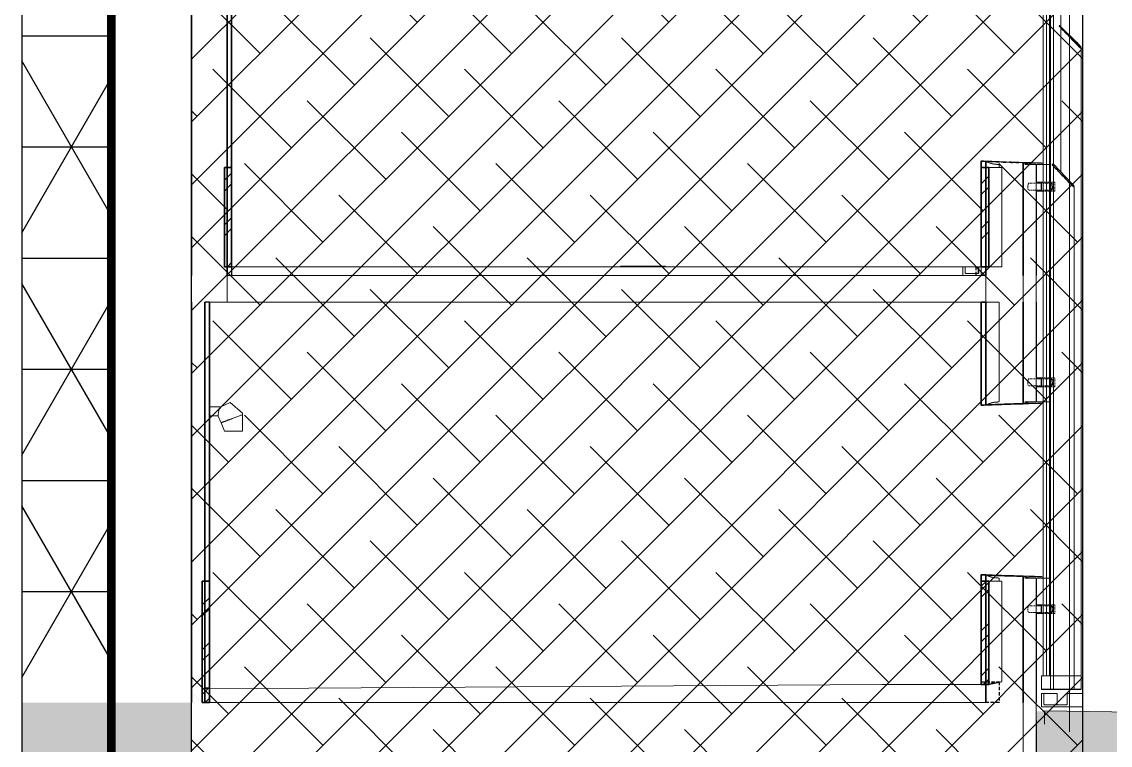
# Model space of a CAD drawing. Header units: millimetres. Extents: x 50357 to 985146, y 723188 to 1803594.
# Drawn here: x 856809 to 869049, y 768273 to 776407 of the extents above; entities that cross this region are included whole.
import ezdxf

# ---------------------------------------------------------------- set-up
doc = ezdxf.new("R2010")
doc.units = ezdxf.units.MM
doc.header["$LTSCALE"] = 3
doc.header["$MEASUREMENT"] = 0
for name, pattern in [('DASHED', [19.05, 12.7, -6.35]), ('HIDDEN', [0.375, 0.25, -0.125]), ('Member Hidden', [4.5, 2.5, -2])]:
    doc.linetypes.add(name, pattern=pattern)
doc.layers.get('Defpoints').update_dxf_attribs({"color": 32})
for name, color, linetype, lineweight, true_color in [('-Surrender line', 7, 'Continuous', 40, 0xff7575), ('A-FLOR-MCUT', 7, 'Continuous', 13, 0x6e6e6e), ('A-GENM', 7, 'Continuous', 13, 0x6e6e6e), ('ADS060', 7, 'Continuous', 35, 0x6e6e6e), ('ADS280__', 7, 'Continuous', 13, 0x6e6e6e), ('ADS280_B', 7, 'Member Hidden', 13, 0x6e6e6e), ('ADS280_BConcrete', 7, 'Continuous', 13, 0x6e6e6e), ('ADS280_BSteel', 7, 'Continuous', 13, 0x6e6e6e), ('ADS280_C', 7, 'Continuous', 25, 0x6e6e6e), ('ADS280_CU', 7, 'HIDDEN', 13, 0x6e6e6e), ('ADS280_H', 7, 'Member Hidden', 13, 0x6e6e6e), ('ADS280_S', 7, 'Continuous', 13, 0x6e6e6e), ('E-ELEC-EQPM', 7, 'Continuous', 13, 0x6e6e6e), ('I-WALL', 7, 'Continuous', 25, 0x6e6e6e), ('Q-SPCQ', 7, 'Continuous', 13, 0x6e6e6e)]:
    doc.layers.add(name, color=color, linetype=linetype, lineweight=lineweight, true_color=true_color)
doc.layers.add('00-TITLEBOX', color=7, linetype='Continuous')
doc.layers.add('Hatch (CARR)', color=8, linetype='Continuous', lineweight=35)
pattern_1 = [(45, (924304.5, 775973.77), (-251.4472, 251.4472), []), (45, (924304.5, 776354.77), (-251.4472, 251.4472), [])]
pattern_2 = [(45, (161847.46, 13871), (-251.4472, 251.4472), []), (45, (161847.46, 14252), (-251.4472, 251.4472), [])]

# ---------------------------------------------------------------- blocks, each defined once
blk = doc.blocks.new('Aluminum Louvers LS - Aluminum Louvers LS-3935871-SEC B')
at = {"layer": 'A-GENM'}
for p, q in [((105955, 12682), (106143, 12486)), ((106142, 12486), (105955, 12681)), ((105957, 12700), (106162, 12486)), ((106169, 12478), (106168, 12479)), ((106172, 12460), (106175, 12458)), ((106176, 12457), (106177, 12457)), ((106178, 12456), (106180, 12455)), ((106180, 12455), (106181, 12454)), ((106187, 6950), (106187, 12452)), ((106142, 6950), (105955, 6950)), ((106187, 6950), (106142, 6950))]:
    blk.add_line(p, q, dxfattribs=at)
at = {"layer": 'A-GENM', "flags": 128}
for points in [[(106187, 12452), (106186, 12451), (106182, 12452), (106178, 12454), (106172, 12459), (106165, 12464), (106158, 12471), (106150, 12478), (106142, 12486)], [(106162, 12486), (106169, 12478), (106176, 12471), (106181, 12464), (106184, 12459), (106187, 12454), (106187, 12452)], [(106157, 12473), (106157, 12472), (106157, 12472)], [(106163, 12467), (106164, 12466), (106164, 12466)], [(106167, 12463), (106170, 12461), (106171, 12460)], [(106176, 12470), (106173, 12472), (106173, 12472)], [(106181, 12462), (106178, 12466), (106177, 12467)], [(106184, 12455), (106184, 12457), (106182, 12461), (106181, 12462)], [(106183, 12454), (106183, 12454), (106184, 12455), (106184, 12455)]]:
    blk.add_lwpolyline(points, dxfattribs=at)
blk = doc.blocks.new('Aluminum Louvers LM - Aluminum Louvers LM-3939619-SEC B')
at = {"layer": 'A-GENM'}
for p, q in [((106035, 14241), (106223, 14045)), ((106222, 14045), (106035, 14240)), ((106241, 14045), (106200, 14087)), ((106201, 14086), (106211, 14077)), ((106211, 14077), (106242, 14045)), ((106267, 6950), (106267, 14011)), ((106222, 6950), (106187, 6950)), ((106267, 6950), (106222, 6950))]:
    blk.add_line(p, q, dxfattribs=at)
at = {"layer": 'A-GENM', "flags": 128}
for points in [[(106267, 14011), (106265, 14010), (106262, 14011), (106258, 14013), (106252, 14018), (106245, 14023), (106237, 14030), (106229, 14037), (106222, 14045)], [(106223, 14045), (106230, 14038), (106237, 14031), (106244, 14025), (106250, 14020), (106255, 14016), (106260, 14014), (106262, 14013), (106264, 14014), (106263, 14016), (106261, 14020), (106258, 14025), (106253, 14031), (106247, 14038), (106241, 14045)], [(106242, 14045), (106249, 14037), (106255, 14030), (106260, 14023), (106264, 14018), (106266, 14013), (106267, 14011)]]:
    blk.add_lwpolyline(points, dxfattribs=at)
blk = doc.blocks.new('Aluminum Louvers FL - Aluminum Louvers FL-3941679-SEC B')
at = {"layer": 'A-GENM'}
h = blk.add_hatch(dxfattribs=at)
h.set_pattern_fill('FP_3', color=256, style=0, pattern_type=2)
h.set_pattern_definition([(45, (161847.46, 13871), (-449.013, 449.013), []), (45, (162006.2, 13871), (0, 898.0256), []), (45, (161688.7, 13871), (0, 898.0256), [])])
h.paths.add_polyline_path([(105909, 6950), (105920, 6950), (105920, 26790), (105909, 26790), (105909, 7003)], flags=0)
for p, q in [((105877, 6950), (105877, 26790)), ((105909, 26790), (105909, 6950)), ((105920, 6950), (105920, 26790)), ((105909, 6950), (105920, 6950))]:
    blk.add_line(p, q, dxfattribs=at)
blk = doc.blocks.new('Aluminum Louvers FS - Aluminum Louvers FS-3956003-SEC B')
at = {"layer": 'A-GENM'}
for p, q in [((105837, 26790), (105837, 6950)), ((105874, 6950), (105874, 26790)), ((105875, 6950), (105875, 26790)), ((105955, 6950), (105955, 26790)), ((106035, 12618), (106035, 20942)), ((105955, 6950), (105920, 6950))]:
    blk.add_line(p, q, dxfattribs=at)
blk = doc.blocks.new('Drainge_1F - Drainge_1F-4121392-SEC B')
at = {"layer": 'A-GENM'}
for p, q in [((104960, 11550), (104933, 11550)), ((104933, 11550), (104933, 11450)), ((104960, 11485), (104960, 11550)), ((104960, 11550), (105107, 11550)), ((105107, 11550), (105107, 11485)), ((105142, 11550), (105116, 11550)), ((105116, 11550), (105116, 11485)), ((105142, 11450), (105142, 11550)), ((104933, 11450), (105142, 11450)), ((105106, 11475), (104970, 11475))]:
    blk.add_line(p, q, dxfattribs=at)
at = {"layer": 'A-GENM', "flags": 128}
for points in [[(104970, 11475), (104968, 11475), (104965, 11476), (104963, 11477), (104962, 11479), (104961, 11481), (104960, 11483), (104960, 11485)], [(105116, 11485), (105116, 11483), (105115, 11481), (105114, 11479), (105112, 11477), (105110, 11476), (105108, 11475), (105106, 11475)], [(105107, 11485), (105108, 11483), (105108, 11481), (105110, 11479), (105111, 11477)]]:
    blk.add_lwpolyline(points, dxfattribs=at)
blk = doc.blocks.new('Drainge_GF - Drainge_GF-4129526-SEC B')
at = {"layer": 'A-GENM'}
for p, q in [((105846, 6750), (105820, 6750)), ((105820, 6750), (105820, 6600)), ((105846, 6635), (105846, 6750)), ((105846, 6750), (105994, 6750)), ((105994, 6750), (105994, 6635)), ((106133, 6750), (106107, 6750)), ((106107, 6750), (106107, 6635)), ((106133, 6600), (106133, 6750)), ((106133, 6750), (106281, 6750)), ((106281, 6750), (106281, 6600)), ((106097, 6625), (105857, 6625)), ((105820, 6600), (106133, 6600)), ((106281, 6600), (106133, 6600))]:
    blk.add_line(p, q, dxfattribs=at)
at = {"layer": 'A-GENM', "flags": 128}
for points in [[(105857, 6625), (105854, 6625), (105852, 6626), (105850, 6627), (105848, 6629), (105847, 6631), (105846, 6633), (105846, 6635)], [(105994, 6635), (105994, 6633), (105995, 6631), (105996, 6629), (105998, 6627), (106000, 6626), (106002, 6625), (106004, 6625)], [(106107, 6635), (106107, 6633), (106106, 6631), (106105, 6629), (106103, 6627), (106101, 6626), (106099, 6625), (106097, 6625)]]:
    blk.add_lwpolyline(points, dxfattribs=at)
blk = doc.blocks.new('Aluminum Louvers_Bott Solid - Aluminum Louvers_Bott Solid-4205887-SEC B')
at = {"layer": 'A-GENM'}
for p, q in [((105920, 6950), (105820, 6950)), ((105820, 6950), (105820, 6800)), ((105920, 6800), (105920, 6950)), ((105920, 6950), (105955, 6950)), ((105955, 6800), (105955, 6950)), ((105955, 6950), (106142, 6950)), ((106142, 6950), (106187, 6950)), ((106187, 6800), (106187, 6950)), ((106187, 6950), (106222, 6950)), ((106222, 6950), (106267, 6950)), ((106267, 6800), (106267, 6950)), ((105820, 6800), (105920, 6800)), ((105954, 6800), (105920, 6800)), ((105955, 6800), (105954, 6800)), ((106142, 6800), (105955, 6800)), ((106187, 6800), (106142, 6800)), ((106222, 6800), (106187, 6800)), ((106267, 6800), (106222, 6800))]:
    blk.add_line(p, q, dxfattribs=at)
blk = doc.blocks.new('Single Downlight - Single Downlight-V4-SEC B')
at = {"layer": 'E-ELEC-EQPM'}
for p, q in [((96462, 9974), (96593, 9974)), ((96697, 10024), (96591, 9974)), ((96462, 9874), (96562, 9874)), ((96630, 9700), (96594, 9796)), ((96835, 9700), (96835, 9887)), ((96733, 9700), (96631, 9700)), ((96834, 9700), (96733, 9700))]:
    blk.add_line(p, q, dxfattribs=at)
at = {"layer": 'E-ELEC-EQPM', "flags": 128}
for points in [[(96697, 10024), (96834, 9904), (96835, 9896), (96835, 9893), (96835, 9891), (96835, 9890), (96835, 9890), (96835, 9889), (96835, 9889), (96835, 9889), (96835, 9888), (96835, 9888), (96835, 9888), (96835, 9888), (96835, 9888), (96835, 9888), (96835, 9888), (96835, 9887), (96835, 9887), (96835, 9887), (96835, 9887), (96835, 9887), (96835, 9887), (96835, 9887), (96835, 9887), (96835, 9887), (96835, 9887), (96835, 9887), (96835, 9887), (96835, 9887), (96835, 9887), (96835, 9887), (96835, 9887), (96835, 9887), (96835, 9887), (96835, 9887), (96835, 9887), (96835, 9887), (96835, 9887), (96835, 9887), (96835, 9887)], [(96594, 9796), (96561, 9871), (96561, 9874)]]:
    blk.add_lwpolyline(points, dxfattribs=at)
at = {"layer": 'E-ELEC-EQPM'}
blk.add_ellipse((96698, 9887), major_axis=(0, 137), ratio=0.999986, start_param=0.875202, end_param=1.570796, dxfattribs=at)
blk.add_open_spline([(96562, 9874), (96561, 9876), (96561, 9881), (96561, 9885), (96561, 9887)], degree=3, dxfattribs=at)
for points, knots in [([(96707, 9838), (96702, 9837), (96695, 9834), (96685, 9830), (96677, 9827), (96670, 9825), (96663, 9822), (96657, 9819), (96651, 9817), (96646, 9815), (96642, 9814), (96638, 9812), (96634, 9811), (96630, 9810), (96626, 9808), (96621, 9806), (96617, 9805), (96614, 9804), (96612, 9803), (96609, 9802), (96607, 9801), (96604, 9800), (96601, 9799), (96598, 9797), (96596, 9797), (96594, 9796), (96594, 9796), (96594, 9796)], [-1, -1, -1, -1, -0.916667, -0.875, -0.833333, -0.791667, -0.75, -0.708333, -0.666667, -0.638889, -0.611111, -0.583333, -0.555556, -0.527778, -0.5, -0.444444, -0.416667, -0.388889, -0.361111, -0.333333, -0.305556, -0.277778, -0.222222, -0.166667, -0.111111, -0.055556, 0, 0, 0, 0]), ([(96835, 9887), (96835, 9887), (96833, 9886), (96824, 9882), (96809, 9877), (96785, 9868), (96758, 9857), (96729, 9847), (96714, 9841), (96707, 9838)], [-0.9999686, -0.9999686, -0.9999686, -0.9999686, -0.8611111, -0.7222222, -0.5833333, -0.4444444, -0.2222222, -0.1111111, 0, 0, 0, 0])]:
    blk.add_open_spline(points, degree=3, knots=knots, dxfattribs=at)
blk = doc.blocks.new('Tactile_Orientation_Line Base - Tactile_Orientation_Line Base-4781172-SEC B')
at = {"layer": 'Q-SPCQ'}
for points in [[(101373, 21000), (101373, 21005), (101085, 21005), (101085, 21000)], [(101443, 21000), (101456, 21000), (101456, 21005), (101373, 21005), (101373, 21000)]]:
    blk.add_hatch(color=256, dxfattribs=at).paths.add_polyline_path(points, flags=0)
for p, q in [((101085, 21005), (101373, 21005)), ((101085, 21000), (101085, 21005)), ((101373, 21000), (101085, 21000)), ((101373, 21005), (101456, 21005)), ((101373, 21000), (101373, 21005)), ((101443, 21000), (101373, 21000)), ((101456, 21000), (101456, 21005))]:
    blk.add_line(p, q, dxfattribs=at)
blk = doc.blocks.new('Tactile_Orientation_Line Base - Tactile_Orientation_Line Base-V1-SEC B')
at = {"layer": 'Q-SPCQ'}
blk.add_hatch(color=256, dxfattribs=at).paths.add_polyline_path([(101540, 21000), (101540, 21005), (101456, 21005), (101456, 21000)], flags=0)
for p, q in [((101456, 21005), (101540, 21005)), ((101456, 21000), (101456, 21005)), ((101540, 21000), (101540, 21005))]:
    blk.add_line(p, q, dxfattribs=at)
blk = doc.blocks.new('Tactile_Orientation_Line Base - Tactile_Orientation_Line Base-V2-SEC B')
at = {"layer": 'Q-SPCQ'}
blk.add_hatch(color=256, dxfattribs=at).paths.add_polyline_path([(101540, 21000), (101587, 21000), (101587, 21005), (101540, 21005)], flags=0)
for p, q in [((101540, 21005), (101587, 21005)), ((101540, 21000), (101540, 21005)), ((101587, 21005), (101587, 21000))]:
    blk.add_line(p, q, dxfattribs=at)
blk = doc.blocks.new('Opening End Plate L2 - Opening End Plate L2-5117152-SEC B')
at = {"layer": 'A-GENM'}
h = blk.add_hatch(dxfattribs=at)
h.set_pattern_fill('FP_1', color=256, style=0, pattern_type=2)
h.set_pattern_definition(pattern_2)
h.paths.add_polyline_path([(105817, 12714), (105817, 12717), (105517, 12726), (105217, 12736), (105142, 12739), (105142, 12736), (105442, 12725), (105742, 12716), (105802, 12714)], flags=0)
h.paths.add_polyline_path([(105142, 14641), (105442, 14652), (105742, 14661), (105817, 14663), (105817, 14666), (105517, 14657), (105217, 14647), (105142, 14644)], flags=0)
for p, q in [((105142, 14644), (105142, 14641)), ((105908, 14680), (105632, 14680)), ((105837, 14671), (105817, 14666)), ((105817, 14663), (105817, 14666)), ((105142, 12739), (105142, 12736)), ((105632, 12700), (105908, 12700)), ((105817, 12714), (105817, 12717)), ((105817, 12714), (105837, 12709))]:
    blk.add_line(p, q, dxfattribs=at)
for points, knots in [([(105817, 14666), (105717, 14663), (105492, 14657), (105267, 14649), (105142, 14644)], [0, 0, 0, 0, 0.444444, 1, 1, 1, 1]), ([(105142, 14641), (105242, 14645), (105467, 14653), (105692, 14660), (105817, 14663)], [0, 0, 0, 0, 0.444444, 1, 1, 1, 1]), ([(105817, 12717), (105717, 12720), (105492, 12726), (105267, 12734), (105142, 12739)], [0, 0, 0, 0, 0.444444, 1, 1, 1, 1]), ([(105142, 12736), (105242, 12732), (105467, 12724), (105692, 12717), (105817, 12714)], [0, 0, 0, 0, 0.444444, 1, 1, 1, 1]), ([(105837, 12712), (105831, 12713), (105825, 12715), (105818, 12717), (105817, 12717)], [0.13209135, 0.13209135, 0.13209135, 0.13209135, 0.16110732, 0.168671, 0.168671, 0.168671, 0.168671])]:
    blk.add_open_spline(points, degree=3, knots=knots, dxfattribs=at)
blk.add_open_spline([(105817, 14663), (105824, 14665), (105830, 14666), (105837, 14668)], degree=3, dxfattribs=at)
blk = doc.blocks.new('Opening End Plate L1 - Opening End Plate L1-5118050-SEC B')
at = {"layer": 'A-GENM'}
h = blk.add_hatch(dxfattribs=at)
h.set_pattern_fill('FP_1', color=256, style=0, pattern_type=2)
h.set_pattern_definition(pattern_2)
h.paths.add_polyline_path([(105816, 8064), (105816, 8067), (105517, 8076), (105217, 8086), (105142, 8089), (105142, 8086), (105442, 8075), (105742, 8066), (105802, 8064)], flags=0)
h.paths.add_polyline_path([(105142, 9991), (105442, 10002), (105742, 10011), (105816, 10013), (105816, 10016), (105517, 10007), (105217, 9997), (105142, 9994)], flags=0)
for p, q in [((105142, 9994), (105142, 9991)), ((105907, 10030), (105632, 10030)), ((105837, 10022), (105816, 10016)), ((105816, 10013), (105816, 10016)), ((105142, 8089), (105142, 8086)), ((105632, 8050), (105907, 8050)), ((105816, 8064), (105816, 8067)), ((105816, 8064), (105837, 8058))]:
    blk.add_line(p, q, dxfattribs=at)
for points, knots in [([(105816, 10016), (105717, 10013), (105492, 10007), (105267, 9999), (105142, 9994)], [0, 0, 0, 0, 0.444444, 1, 1, 1, 1]), ([(105142, 9991), (105242, 9995), (105467, 10003), (105692, 10010), (105816, 10013)], [0, 0, 0, 0, 0.444444, 1, 1, 1, 1]), ([(105816, 8067), (105717, 8070), (105492, 8076), (105267, 8084), (105142, 8089)], [0, 0, 0, 0, 0.444444, 1, 1, 1, 1]), ([(105142, 8086), (105242, 8082), (105467, 8074), (105692, 8067), (105816, 8064)], [0, 0, 0, 0, 0.444444, 1, 1, 1, 1]), ([(105837, 8061), (105831, 8063), (105824, 8065), (105818, 8067), (105816, 8067)], [0.13074203, 0.13074203, 0.13074203, 0.13074203, 0.16110732, 0.16849366, 0.16849366, 0.16849366, 0.16849366])]:
    blk.add_open_spline(points, degree=3, knots=knots, dxfattribs=at)
blk.add_open_spline([(105816, 10013), (105823, 10015), (105830, 10017), (105837, 10018)], degree=3, dxfattribs=at)
blk = doc.blocks.new('Circular Hollow Sections - CHS Ø 76_1x5 THK-V5-SEC B')
at = {"layer": 'ADS280_B'}
for p, q in [((105815, 7738), (105739, 7738)), ((105739, 7662), (105815, 7662))]:
    blk.add_line(p, q, dxfattribs=at)
at = {"layer": 'ADS280_H'}
for p, q in [((105739, 7738), (105676, 7738)), ((105935, 7738), (105815, 7738)), ((105676, 7662), (105739, 7662)), ((105815, 7662), (105935, 7662))]:
    blk.add_line(p, q, dxfattribs=at)
for centre, major_axis, start_param, end_param in [((105676, 7700), (0, 38.1), 0.000107, 1.570796), ((105935, 7700), (0, 38.1), 4.712389, 7.853982), ((105935, 7700), (0, 33.1), 4.712389, 7.853982), ((105676, 7700), (0, 38.1), 1.570796, 3.14119), ((105935, 7700), (0, 38.1), 1.570796, 4.712389), ((105935, 7700), (0, 33.1), 1.570796, 4.712389)]:
    blk.add_ellipse(centre, major_axis=major_axis, ratio=0.28454, start_param=start_param, end_param=end_param, dxfattribs=at)
blk = doc.blocks.new('Circular Hollow Sections - CHS Ø 76_1x5 THK-4866248-SEC B')
at = {"layer": 'ADS280_B'}
for p, q in [((105815, 10288), (105739, 10288)), ((105739, 10212), (105815, 10212))]:
    blk.add_line(p, q, dxfattribs=at)
at = {"layer": 'ADS280_H'}
for p, q in [((105739, 10288), (105676, 10288)), ((105935, 10288), (105815, 10288)), ((105676, 10212), (105739, 10212)), ((105815, 10212), (105935, 10212))]:
    blk.add_line(p, q, dxfattribs=at)
for centre, major_axis, start_param, end_param in [((105676, 10250), (0, 38.1), 0.000107, 1.570796), ((105935, 10250), (0, 38.1), 4.712389, 7.853982), ((105935, 10250), (0, 33), 4.712389, 7.853982), ((105676, 10250), (0, 38.1), 1.570796, 3.14119), ((105935, 10250), (0, 38), 1.570796, 4.712389), ((105935, 10250), (0, 33), 1.570796, 4.712389)]:
    blk.add_ellipse(centre, major_axis=major_axis, ratio=0.28454, start_param=start_param, end_param=end_param, dxfattribs=at)
blk = doc.blocks.new('Circular Hollow Sections - CHS Ø 76_1x5 THK-4870060-SEC B')
at = {"layer": 'ADS280_B'}
for p, q in [((105815, 12488), (105739, 12488)), ((105739, 12412), (105815, 12412))]:
    blk.add_line(p, q, dxfattribs=at)
at = {"layer": 'ADS280_H'}
for p, q in [((105739, 12488), (105676, 12488)), ((105935, 12488), (105815, 12488)), ((105676, 12412), (105739, 12412)), ((105815, 12412), (105935, 12412))]:
    blk.add_line(p, q, dxfattribs=at)
for centre, major_axis, start_param, end_param in [((105676, 12450), (0, 38), 0.000107, 1.570796), ((105935, 12450), (0, 38), 4.712389, 7.853982), ((105676, 12450), (0, 38.1), 1.570796, 3.14119), ((105935, 12450), (0, 38.1), 1.570796, 4.712389), ((105935, 12450), (0, 33), 4.712389, 7.853982), ((105935, 12450), (0, 33), 1.570796, 4.712389)]:
    blk.add_ellipse(centre, major_axis=major_axis, ratio=0.28454, start_param=start_param, end_param=end_param, dxfattribs=at)

msp = doc.modelspace()

# ---------------------------------------------------------------- hatches: boundary and pattern name
at = {"layer": 'ADS060', "lineweight": 13}
h = msp.add_hatch(dxfattribs=at)
h.set_pattern_fill('FP_1', color=256, style=0, pattern_type=2)
h.set_pattern_definition(pattern_1)
h.paths.add_polyline_path([(859169.0118, 773652.7666), (859169.0118, 774767.7666), (859089.0115, 774767.7666), (859089.0115, 773652.7666)], flags=0)
h = msp.add_hatch(dxfattribs=at)
h.set_pattern_fill('FP_1', color=256, style=0, pattern_type=2)
h.set_pattern_definition(pattern_1)
h.paths.add_polyline_path([(867682.5916, 773652.7666), (867682.5916, 774767.7666), (867599.1422, 774767.7666), (867599.1422, 773652.7666)], flags=0)
h = msp.add_hatch(dxfattribs=at)
h.set_pattern_fill('FP_1', color=256, style=0, pattern_type=2)
h.set_pattern_definition(pattern_1)
h.paths.add_polyline_path([(858919.1351, 768752.7666), (858919.1351, 770117.7666), (858839.1348, 770117.7666), (858839.1348, 768752.7666)], flags=0)
h = msp.add_hatch(dxfattribs=at)
h.set_pattern_fill('FP_1', color=256, style=0, pattern_type=2)
h.set_pattern_definition(pattern_1)
h.paths.add_polyline_path([(867599.1402, 768953.9545), (867682.5896, 768955.3549), (867682.5896, 770117.7666), (867599.1402, 770117.7666), (867599.1402, 769786.3174)], flags=0)
h = msp.add_hatch(dxfattribs=at)
h.set_pattern_fill('AR-CONC', color=256, scale=100, style=0)
h.set_pattern_definition([(50, (0, 0), (717.26018, -62.75213), [75, -825]), (355, (0, 0), (-138.75133, 752.19213), [60, -660]), (100.451444, (59.8, -5.2), (578.50885, 689.44), [63.7402, -701.1421]), (46.1842, (0, 200), (1067.2413, -165.5193), [112.5, -1237.5]), (96.63564, (88.9, 186.2), (934.6619, 974.1186), [95.6103, -1051.7138]), (351.18416, (0, 200), (934.6619, 974.1186), [90, -990]), (21, (100, 150), (596.90705, -402.6189), [75, -825]), (326, (100, 150), (243.31533, 725.15005), [60, -660]), (71.451445, (149.74, 116.45), (840.22238, 322.53115), [63.7402, -701.1421]), (37.5, (0, 0), (12.159855, 332.893854), [0, -652, 0, -670, 0, -662.5]), (7.5, (0, 0), (263.06954, 394.41171), [0, -382, 0, -637, 0, -252.5]), (327.5, (-223, 0), (533.822436, -22.55487), [0, -250, 0, -780, 0, -1035]), (317.5, (-323, 0), (583.18617, 100.10498), [0, -325, 0, -518, 0, -735])])
h.paths.add_polyline_path([(856808.6576, 768752.7666), (858717.9123, 768752.7666), (858719.1344, 765552.7666), (860563.9782, 765552.7666), (860563.9782, 764484.581), (856808.6576, 764484.581)])
h.paths.add_polyline_path([(862003.9782, 765552.7666), (864598.7202, 765552.7666), (864598.7202, 764484.581), (862003.9782, 764484.581)])
h.paths.add_polyline_path([(866038.7202, 765552.7666), (868216.2773, 765552.7666), (868216.2773, 768652.7666), (868737.8361, 768653.6098), (872771.7574, 768582.7666), (880165.7095, 768578.0308), (880165.7095, 764484.581), (868939.4755, 764484.581), (868689.4755, 765171.4504), (868189.4755, 763797.7117), (867939.4755, 764484.581), (866038.7202, 764484.581)])
h.paths.add_polyline_path([(856808.6576, 763813.5557), (860563.9782, 763813.5557), (860563.9782, 763393.1286), (859413.2431, 763423.0031), (856808.6576, 763379.2428)])
h.paths.add_polyline_path([(862003.9782, 763813.5557), (864598.7202, 763813.5557), (864598.7202, 763385.7945), (864182.5017, 763405.7085), (862003.9782, 763361.3237)])
h.paths.add_polyline_path([(866038.7202, 763813.5557), (867939.4755, 763813.5557), (868189.4755, 763126.6864), (868689.4755, 764500.4251), (868939.4755, 763813.5557), (880165.7095, 763813.5557), (880165.7095, 763457.2127), (879911.21, 763457.2127), (878918.8211, 763423.0031), (878097.5338, 763371.689), (875188.8071, 763371.689), (873956.8757, 763371.689), (872155.8343, 763251.7657), (870752.8017, 763234.6611), (869503.7601, 763153.9672), (868117.8377, 763114.9278), (866817.4656, 763320.1848), (866038.7202, 763335.7472)])
at = {"layer": 'ADS280_BSteel'}
h = msp.add_hatch(dxfattribs=at)
h.set_pattern_fill('FP_1', color=256, style=0, pattern_type=2)
h.set_pattern_definition(pattern_1)
h.paths.add_polyline_path([(868258.6973, 774502.7666), (868277.2052, 774502.7666), (868277.2052, 774602.7666), (868225.0493, 774602.7666), (868230.2649, 774597.7666), (868271.9896, 774591.4312), (868271.9896, 774514.102), (868230.2649, 774507.7666), (868225.0493, 774502.7666)], flags=0)
at = {"layer": 'Defpoints'}
h = msp.add_hatch(dxfattribs=at)
h.set_pattern_fill('NET3', color=256, scale=10000)
h.paths.add_polyline_path([(868739.9676, 793213.2103), (868689.4755, 793351.9364), (868189.4755, 791978.1976), (867939.4755, 792665.067), (856808.6576, 792665.067), (856808.6576, 768752.7666), (857816.0721, 768752.7666), (857816.0721, 789596.762), (868739.9676, 789596.762)])
at = {"layer": 'Hatch (CARR)'}
h = msp.add_hatch(dxfattribs=at)
h.set_pattern_fill('ANSI38', color=256, scale=4000)
h.paths.add_polyline_path([(868737.8361, 765552.7666), (868019.1921, 765552.7666), (864238.839, 766602.7666), (858719.1344, 766602.7666), (858719.1344, 789096.7666), (868737.8361, 789096.7666)])

# ---------------------------------------------------------------- linework, layer by layer
at = {"layer": '-Surrender line', "linetype": 'DASHED', "const_width": 100}
msp.add_lwpolyline([(857816.0721, 764484.581), (857816.0721, 792665.067)], dxfattribs=at)
msp.add_line((856808.6576, 792665.067), (856808.6576, 764484.581))
at = {"layer": '00-TITLEBOX'}
msp.add_lwpolyline([(858719.1344, 765552.7666), (858719.1344, 789096.7666), (868737.8361, 789096.7666), (868737.8361, 765552.7666)], dxfattribs=at)
at = {"layer": 'A-FLOR-MCUT'}
msp.add_line((867390.5194, 773552.7666), (859169.1044, 773552.7666), dxfattribs=at)
at = {"layer": 'A-GENM'}
msp.add_line((868590.1034, 768425.2171), (868590.1034, 789096.7666), dxfattribs=at)
at = {"layer": 'ADS060', "lineweight": 13, "const_width": 0.5}
msp.add_lwpolyline([(858717.8555, 768852.717), (858837.8559, 768752.7666), (868068.5446, 768752.7666), (868068.5446, 765552.7666), (868019.1921, 765552.7666), (864238.839, 766602.7666), (858719.1344, 766602.7666)], close=True, dxfattribs=at)
at = {"layer": 'ADS280__'}
for p, q in [((868492.1289, 776348.3267), (868657.5289, 776189.4405)), ((868697.8148, 776147.3318), (868657.5289, 776189.4405)), ((868705.4444, 776139.0327), (868697.8148, 776147.3318)), ((868711.9335, 776131.2992), (868707.1054, 776137.1253)), ((868715.9376, 776125.9685), (868713.2051, 776129.6709)), ((868719.3273, 776120.5707), (868716.84, 776124.6583)), ((868720.6895, 776116.9189), (868719.8294, 776119.5625)), ((868720.7095, 776112.3435), (868720.7095, 776116.5905)), ((868412.4574, 774784.7895), (868599.9328, 774588.8318)), ((868618.1434, 774588.8318), (868413.4684, 774802.7673)), ((868624.7726, 774581.6616), (868618.1434, 774588.8318)), ((868630.7512, 774574.6752), (868625.773, 774580.5327)), ((868627.0255, 774564.0078), (868629.2994, 774562.3073)), ((868632.0189, 774560.4073), (868634.7413, 774558.7073)), ((868636.7176, 774557.6643), (868639.6347, 774556.7679)), ((868637.1686, 774566.1583), (868636.8458, 774566.6339)), ((868639.5252, 774562.3155), (868637.8165, 774565.1758)), ((868639.7154, 774556.7666), (868641.0082, 774557.7278)), ((868640.9521, 774558.8312), (868640.3827, 774560.558)), ((868641.0381, 774553.8435), (868641.0381, 774558.0905)), ((859167.8254, 773552.7666), (859167.8254, 773652.7666)), ((858717.8555, 773252.7666), (858717.8555, 773552.7666)), ((868216.2773, 773552.7666), (868216.2773, 773252.7666)), ((868376.9601, 768902.7666), (868411.0232, 768902.7666)), ((868411.0232, 768899.7666), (868376.9601, 768899.7666)), ((868411.0871, 768902.7666), (868644.0381, 768902.7666)), ((868411.1926, 768899.7666), (868411.0871, 768899.7666)), ((868412.4699, 768899.7666), (868412.4699, 768902.7666)), ((868643.9424, 768899.7666), (868412.4752, 768899.7666)), ((868644.0381, 768899.7666), (868644.0381, 768902.7666)), ((868644.0403, 768902.7666), (868723.697, 768902.7666)), ((868722.7469, 768899.7666), (868644.0403, 768899.7666)), ((868723.7095, 768899.7666), (868723.7095, 768902.7666)), ((868216.2773, 768752.7666), (868216.2773, 768552.7666))]:
    msp.add_line(p, q, dxfattribs=at)
at = {"layer": 'ADS280__', "flags": 128}
for points in [[(868599.9328, 774588.8318), (868608.1829, 774580.5327), (868616.4913, 774572.7992), (868624.2918, 774566.1583)], [(868636.0063, 774567.8358), (868632.2622, 774572.7992), (868632.0951, 774573.0096)]]:
    msp.add_lwpolyline(points, dxfattribs=at)
at = {"layer": 'ADS280_BConcrete'}
for p, q in [((858717.8555, 773252.7666), (858717.8555, 773552.7666)), ((868216.2773, 773552.7666), (868216.2773, 773252.7666)), ((858869.1349, 773252.7666), (858919.1351, 773252.7666))]:
    msp.add_line(p, q, dxfattribs=at)
at = {"layer": 'ADS280_BSteel'}
for p, q in [((868277.2052, 774602.7666), (868292.7441, 774602.7666)), ((868292.7441, 774502.7666), (868277.2052, 774502.7666)), ((868277.2052, 772402.7666), (868292.7441, 772402.7666)), ((868292.7441, 772302.7666), (868277.2052, 772302.7666)), ((868277.2052, 769852.7666), (868292.7441, 769852.7666)), ((868292.7441, 769752.7666), (868277.2052, 769752.7666))]:
    msp.add_line(p, q, dxfattribs=at)
at = {"layer": 'ADS280_C'}
for p, q in [((858717.8555, 773552.7666), (858717.8555, 777502.7666)), ((868142.0946, 774804.7269), (868138.4584, 774805.1673)), ((868216.2773, 774802.7666), (868216.2773, 774590.7777)), ((868216.2773, 774515.0488), (868216.2773, 773552.7666)), ((868216.2773, 773252.7666), (868216.2773, 772390.7777)), ((868216.2773, 772315.0489), (868216.2773, 772132.7666)), ((868139.3693, 772130.4804), (868142.0946, 772130.8063)), ((868142.0946, 770154.7269), (868139.3693, 770155.0528)), ((868216.2773, 770152.7666), (868216.2773, 769840.7777)), ((868216.2773, 769765.0488), (868216.2773, 768752.7666)), ((868216.2773, 768552.7666), (868216.2773, 765552.7666))]:
    msp.add_line(p, q, dxfattribs=at)
at = {"layer": 'ADS280_C', "flags": 128}
for points in [[(868108.5244, 774810.5004), (868105.1558, 774811.2924), (868096.1075, 774813.6143)], [(868097.2584, 772122.2299), (868105.1558, 772124.2407), (868108.129, 772124.9418)], [(868108.129, 770160.5913), (868105.1558, 770161.2924), (868097.2583, 770163.3032)]]:
    msp.add_lwpolyline(points, dxfattribs=at)
at = {"layer": 'ADS280_CU'}
for p, q in [((859117.7016, 774767.7666), (859117.7016, 782952.7666)), ((868096.0934, 774813.6181), (868068.6859, 774822.3968)), ((859087.7326, 773652.7666), (859087.7326, 774767.7666)), ((859089.0115, 774767.7666), (859087.7326, 774767.7666)), ((867830.3243, 774767.7666), (867682.5916, 774767.7666)), ((867792.0644, 774802.8213), (867798.0485, 774802.8309)), ((867799.0302, 774802.8326), (867799.0302, 774767.7666)), ((867830.3243, 774767.7666), (867830.3243, 773652.7666)), ((868138.4443, 774805.1691), (868108.5385, 774810.4972)), ((868175.4078, 774802.7678), (868142.0946, 774804.7269)), ((868216.2773, 774805.4647), (868179.647, 774802.7862)), ((868216.2773, 774805.4647), (868216.2773, 774802.8162)), ((868216.2773, 774590.7281), (868216.2773, 774515.0984)), ((859087.7326, 773652.7666), (859089.0115, 773652.7666)), ((867682.5916, 773652.7666), (867830.3243, 773652.7666)), ((858867.856, 770117.7666), (858867.856, 773252.7666)), ((858869.1349, 773252.7666), (858867.856, 773252.7666)), ((867799.0302, 773252.7666), (867651.2976, 773252.7666)), ((867799.0302, 773252.7666), (867799.0302, 772132.6975)), ((868216.2773, 772390.7281), (868216.2773, 772315.0986)), ((867798.0704, 772132.6991), (867791.8753, 772132.7094)), ((868108.1431, 772124.9451), (868139.3551, 772130.4786)), ((868142.0946, 772130.8063), (868175.4078, 772132.7654)), ((868179.647, 772132.747), (868216.2773, 772130.0685)), ((868216.2773, 772132.717), (868216.2773, 772130.0685)), ((868068.8799, 772113.2078), (868097.2443, 772122.2261)), ((868097.2442, 770163.307), (868068.8799, 770172.3254)), ((858837.8559, 768752.7666), (858837.8559, 770117.7666)), ((858839.1348, 770117.7666), (858837.8559, 770117.7666)), ((867830.3223, 770117.7666), (867682.5896, 770117.7666)), ((867791.8753, 770152.8238), (867798.0704, 770152.834)), ((867799.0302, 770152.8357), (867799.0302, 770117.7666)), ((867830.3223, 770117.7666), (867830.3223, 768985.9769)), ((868139.3551, 770155.0546), (868108.1431, 770160.5881)), ((868175.4078, 770152.7678), (868142.0946, 770154.7269)), ((868216.2773, 770155.4647), (868179.647, 770152.7862)), ((868216.2773, 770155.4647), (868216.2773, 770152.8162)), ((868216.2773, 769840.7281), (868216.2773, 769765.0984)), ((867682.5896, 768955.3549), (867830.3223, 768985.9769))]:
    msp.add_line(p, q, dxfattribs=at)
at = {"layer": 'ADS280_CU', "flags": 128}
for points in [[(867792.7622, 774802.7666), (867757.0041, 774804.9175), (867721.4081, 774811.3591), (867686.1214, 774822.0638), (867651.3873, 774836.941)], [(867799.0302, 774802.8326), (867795.8966, 774802.7831), (867792.7622, 774802.7666)], [(867651.3875, 772098.664), (867686.0867, 772113.5099), (867721.3372, 772124.1921), (867756.8959, 772130.6202), (867792.6164, 772132.7666)], [(867792.6164, 772132.7666), (867795.8237, 772132.7493), (867799.0302, 772132.6975)], [(867792.6164, 770152.7666), (867756.8959, 770154.9129), (867721.3372, 770161.341), (867686.0867, 770172.0232), (867651.3875, 770186.8692)], [(867799.0302, 770152.8357), (867795.8237, 770152.7839), (867792.6164, 770152.7666)]]:
    msp.add_lwpolyline(points, dxfattribs=at)
at = {"layer": 'ADS280_CU'}
for points in [[(868142.435, 774804.7184), (868166.9733, 774804.9463), (868191.5114, 774805.1944), (868216.0492, 774805.4622)], [(868216.0492, 772130.071), (868191.5113, 772130.3389), (868166.9732, 772130.5803), (868142.435, 772130.8055)], [(868142.435, 770154.7184), (868166.9733, 770154.9463), (868191.5114, 770155.1944), (868216.0492, 770155.4622)]]:
    msp.add_open_spline(points, degree=3, dxfattribs=at)
at = {"layer": 'ADS280_H', "linetype": 'DASHED', "lineweight": 25}
for p, q in [((868474.9303, 776361.2661), (868474.9303, 776357.0191)), ((868478.659, 776361.2661), (868474.9303, 776361.2661)), ((868474.9303, 776361.2661), (868492.0829, 776343.3374)), ((868679.6042, 776143.0849), (868474.9303, 776357.0191)), ((868478.659, 776361.2661), (868492.0931, 776348.3611)), ((868496.023, 776339.2191), (868679.6042, 776147.3318)), ((868707.0755, 776137.16), (868705.4444, 776139.0327)), ((868713.18, 776129.7035), (868711.9335, 776131.2992)), ((868716.84, 776124.6583), (868715.9581, 776125.9393)), ((868719.8294, 776119.5625), (868719.3396, 776120.5472)), ((868720.709, 776116.5905), (868720.6911, 776116.9042)), ((868395.2578, 774802.7673), (868395.2578, 774798.5203)), ((868413.4684, 774802.7673), (868395.2578, 774802.7673)), ((868395.2578, 774802.7673), (868412.4238, 774784.8246)), ((868599.9328, 774584.5848), (868395.2578, 774798.5203)), ((868624.2918, 774566.1583), (868624.5877, 774565.9204)), ((868637.4678, 774565.7096), (868637.1686, 774566.1583)), ((868639.649, 774556.7675), (868639.7154, 774556.7666)), ((868641.0377, 774558.0905), (868640.9554, 774558.8148)), ((868641.0103, 774557.7397), (868641.0267, 774557.8592)), ((867538.2521, 773652.7666), (867538.2521, 773552.7666)), ((867599.1898, 768985.5164), (867799.0302, 768985.4517)), ((867799.0302, 768985.4517), (867651.558, 768954.8838)), ((867799.0302, 768985.4517), (867799.0302, 768752.7666)), ((858867.856, 768752.7666), (858867.856, 768919.4818)), ((858867.856, 768919.4818), (858919.0855, 768919.478)), ((858869.0853, 768905.6854), (858867.856, 768919.4818)), ((867799.0302, 768752.7666), (867651.2976, 768752.7666))]:
    msp.add_line(p, q, dxfattribs=at)
at = {"layer": 'ADS280_H'}
for p, q in [((868292.7582, 774602.7666), (868424.9391, 774602.7666)), ((868424.9391, 774602.7666), (868424.9391, 774502.7666)), ((868424.9391, 774502.7666), (868292.7582, 774502.7666)), ((868292.7582, 772402.7666), (868424.9391, 772402.7666)), ((868424.9391, 772402.7666), (868424.9391, 772302.7666)), ((868424.9391, 772302.7666), (868292.7582, 772302.7666)), ((868292.7582, 769852.7666), (868424.9391, 769852.7666)), ((868424.9391, 769852.7666), (868424.9391, 769752.7666)), ((868424.9391, 769752.7666), (868292.7582, 769752.7666))]:
    msp.add_line(p, q, dxfattribs=at)
at = {"layer": 'ADS280_H', "linetype": 'DASHED', "lineweight": 25, "flags": 128}
for points in [[(868679.6042, 776147.3318), (868687.8543, 776139.0327), (868696.1627, 776131.2992), (868703.9632, 776124.6583), (868710.7241, 776119.5625), (868715.9848, 776116.3592), (868719.3867, 776115.2666), (868720.6981, 776116.3592)], [(868720.6981, 776112.1122), (868719.3867, 776111.0196), (868715.9848, 776112.1122), (868710.7241, 776115.3156), (868703.9632, 776120.4113), (868696.1627, 776127.0522), (868687.8543, 776134.7858), (868679.6042, 776143.0849)], [(868641.0267, 774553.6122), (868639.7154, 774552.5196), (868636.3134, 774553.6122), (868631.0527, 774556.8155), (868624.2918, 774561.9113), (868616.4913, 774568.5522), (868608.1829, 774576.2857), (868599.9328, 774584.5848)], [(868630.3285, 774561.5686), (868631.0527, 774561.0625), (868631.4652, 774560.7799)], [(868635.4965, 774558.2842), (868636.3134, 774557.8592), (868636.693, 774557.6758)], [(868640.3104, 774560.7253), (868640.1581, 774561.0625), (868639.8668, 774561.6623)]]:
    msp.add_lwpolyline(points, dxfattribs=at)
at = {"layer": 'ADS280_S', "lineweight": 35}
for p, q in [((858719.1344, 777502.7666), (858719.1344, 773552.7666)), ((859119.1357, 773552.7666), (859119.1357, 777502.7666)), ((867651.2976, 774836.9879), (867651.2976, 773552.7666)), ((868068.5446, 773552.7666), (868068.5446, 774822.4489)), ((868068.5446, 772113.0842), (868068.5446, 773252.7666)), ((867651.2976, 772098.6198), (867651.2976, 772098.5453)), ((867651.2976, 770186.9879), (867651.2976, 768752.7666)), ((868068.5446, 768752.7666), (868068.5446, 770172.4489))]:
    msp.add_line(p, q, dxfattribs=at)
at = {"layer": 'ADS280_S'}
for p, q in [((868277.2052, 774602.7666), (868225.0493, 774602.7666)), ((868230.2649, 774597.7666), (868271.9896, 774591.4312)), ((868271.9896, 774591.4312), (868271.9896, 774514.102)), ((868277.2052, 774502.7666), (868277.2052, 774602.7666)), ((868225.0493, 774502.7666), (868277.2052, 774502.7666)), ((868271.9896, 774514.102), (868230.2649, 774507.7666)), ((863541.8829, 773652.7666), (859169.1044, 773652.7666)), ((859169.1044, 773652.7666), (859169.1044, 773552.7666)), ((867390.5194, 773652.7666), (863900.1584, 773652.7666)), ((867390.5194, 773552.7666), (867390.5194, 773652.7666)), ((858719.1344, 773552.7666), (858719.1344, 773252.7666)), ((859119.1357, 773252.7666), (859119.1357, 773552.7666)), ((859169.1044, 773552.7666), (859119.1357, 773552.7666)), ((867651.2976, 773552.7666), (867390.5194, 773552.7666)), ((867651.2976, 773552.7666), (867651.2976, 773252.7666)), ((868068.5446, 773252.7666), (868068.5446, 773552.7666)), ((858919.1351, 773252.7666), (867599.1417, 773252.7666)), ((868277.2052, 772402.7666), (868225.0493, 772402.7666)), ((868230.2649, 772397.7666), (868271.9896, 772391.4312)), ((868271.9896, 772391.4312), (868271.9896, 772314.102)), ((868277.2052, 772302.7666), (868277.2052, 772402.7666)), ((868225.0493, 772302.7666), (868277.2052, 772302.7666)), ((868271.9896, 772314.102), (868230.2649, 772307.7666)), ((868277.2052, 769852.7666), (868225.0493, 769852.7666)), ((868230.2649, 769847.7666), (868271.9896, 769841.4312)), ((868271.9896, 769841.4312), (868271.9896, 769764.102)), ((868277.2052, 769752.7666), (868277.2052, 769852.7666)), ((868225.0493, 769752.7666), (868277.2052, 769752.7666)), ((868271.9896, 769764.102), (868230.2649, 769757.7666)), ((866481.672, 768955.2082), (858869.1349, 768905.1286)), ((867651.2976, 768954.8298), (866481.672, 768955.2082)), ((858869.1349, 768905.1286), (858869.1349, 768752.7666)), ((868376.9567, 768902.7666), (868277.2052, 768902.7666)), ((868277.2052, 768902.7666), (868277.2052, 768899.7666)), ((868277.2052, 768899.7666), (868376.9567, 768899.7666)), ((868376.9567, 768899.7666), (868376.9567, 768902.7666)), ((858919.1351, 768752.7666), (867651.2976, 768752.7666)), ((868068.5446, 765552.7666), (868068.5446, 768752.7666))]:
    msp.add_line(p, q, dxfattribs=at)
at = {"layer": 'ADS280_S', "lineweight": 9}
for p, q in [((872771.7574, 768582.7666), (868309.5437, 768661.1314)), ((868309.5437, 768661.1314), (868309.5437, 768511.1314))]:
    msp.add_line(p, q, dxfattribs=at)
at = {"layer": 'ADS280_S', "flags": 128}
for points in [[(868225.0493, 774602.7666), (868225.18, 774601.654), (868225.5658, 774600.5972), (868226.1872, 774599.6491), (868227.013, 774598.8574), (868228.0019, 774598.2617), (868229.1043, 774597.8919), (868230.2649, 774597.7666)], [(868230.2649, 774507.7666), (868229.1043, 774507.6412), (868228.0019, 774507.2714), (868227.013, 774506.6757), (868226.1872, 774505.884), (868225.5658, 774504.936), (868225.18, 774503.8792), (868225.0493, 774502.7666)], [(868225.0493, 772402.7666), (868225.18, 772401.654), (868225.5658, 772400.5972), (868226.1872, 772399.6491), (868227.013, 772398.8574), (868228.0019, 772398.2617), (868229.1043, 772397.8919), (868230.2649, 772397.7666)], [(868230.2649, 772307.7666), (868229.1043, 772307.6412), (868228.0019, 772307.2714), (868227.013, 772306.6757), (868226.1872, 772305.884), (868225.5658, 772304.936), (868225.18, 772303.8792), (868225.0493, 772302.7666)], [(868225.0493, 769852.7666), (868225.18, 769851.654), (868225.5658, 769850.5972), (868226.1872, 769849.6491), (868227.013, 769848.8574), (868228.0019, 769848.2617), (868229.1043, 769847.8919), (868230.2649, 769847.7666)], [(868230.2649, 769757.7666), (868229.1043, 769757.6412), (868228.0019, 769757.2714), (868227.013, 769756.6757), (868226.1872, 769755.884), (868225.5658, 769754.936), (868225.18, 769753.8792), (868225.0493, 769752.7666)]]:
    msp.add_lwpolyline(points, dxfattribs=at)
at = {"layer": 'ADS280_S', "lineweight": 9, "const_width": 0.5}
msp.add_lwpolyline([(858717.9123, 768752.7666), (857816.0721, 768752.7666)], dxfattribs=at)
at = {"layer": 'ADS280_S', "lineweight": 35}
for points in [[(867661.0951, 774836.5985), (867657.8293, 774836.7279), (867654.5634, 774836.8577), (867651.2976, 774836.9879)], [(867733.4138, 774833.7963), (867722.0557, 774834.2264), (867710.6981, 774834.6667), (867699.3406, 774835.1104)], [(867878.1274, 774828.5682), (867866.5824, 774828.9653), (867855.0374, 774829.363), (867843.4925, 774829.7663)], [(868023.0451, 774823.8333), (868011.3042, 774824.1968), (867999.5636, 774824.5671), (867987.8231, 774824.942)], [(868068.5446, 774822.4489), (868065.7042, 774822.5339), (868062.8638, 774822.619), (868060.0234, 774822.7045)], [(867651.2976, 772098.5453), (867697.6497, 772100.3931), (867790.3601, 772103.9321), (867929.4432, 772108.7748), (868022.1755, 772111.6982), (868068.5446, 772113.0842)], [(868068.5446, 770172.4489), (868022.176, 770173.835), (867929.4435, 770176.7584), (867790.3599, 770181.6011), (867697.649, 770185.1401), (867651.2976, 770186.9879)]]:
    msp.add_open_spline(points, degree=3, dxfattribs=at)
for points, knots in [([(867801.6127, 774831.2697), (867797.8627, 774831.4055), (867787.7863, 774831.7708), (867777.7103, 774832.1456), (867771.3842, 774832.3838)], [0.639703030078, 0.639703030078, 0.639703030078, 0.639703030078, 0.666666666667, 0.712155600515, 0.712155600515, 0.712155600515, 0.712155600515]), ([(867950.5468, 774826.14), (867943.5132, 774826.3698), (867931.8787, 774826.754), (867920.2443, 774827.139), (867915.6434, 774827.2916)], [0.2827655019, 0.2827655019, 0.2827655019, 0.2827655019, 0.333333333333, 0.366411247699, 0.366411247699, 0.366411247699, 0.366411247699])]:
    msp.add_open_spline(points, degree=3, knots=knots, dxfattribs=at)
at = {"layer": 'I-WALL', "lineweight": 35}
for p, q in [((859118.9805, 782952.7666), (859118.9805, 774767.7666)), ((859168.9807, 774767.7666), (859168.9807, 782952.7666)), ((867599.1417, 774839.0979), (867599.1417, 774767.7666)), ((859169.0118, 774767.7666), (859089.0115, 774767.7666)), ((859089.0115, 774767.7666), (859089.0115, 773652.7666)), ((859169.0118, 773652.7666), (859169.0118, 774767.7666)), ((867599.1417, 774767.7666), (867682.5916, 774767.7666)), ((867599.1422, 774767.7666), (867599.1422, 773652.7666)), ((867682.5916, 773652.7666), (867682.5916, 774767.7666)), ((859089.0115, 773652.7666), (859169.0118, 773652.7666)), ((867599.1422, 773652.7666), (867682.5916, 773652.7666)), ((858719.1344, 773252.7666), (858719.1344, 768752.7666)), ((858869.1349, 773252.7666), (858869.1349, 768752.7666)), ((858919.1351, 768752.7666), (858919.1351, 773252.7666)), ((867599.1417, 773252.7666), (867599.1417, 772096.5093)), ((867651.2976, 773252.7666), (867599.1417, 773252.7666)), ((867651.2976, 772098.6198), (867651.2976, 773252.7666)), ((867599.1417, 770189.0238), (867599.1417, 770117.7666)), ((858839.1348, 770117.7666), (858839.1348, 768752.7666)), ((858839.1348, 770117.7666), (858919.1351, 770117.7666)), ((867682.5896, 770117.7666), (867599.1402, 770117.7666)), ((867599.1402, 770117.7666), (867599.1402, 768953.9545)), ((867682.5896, 768955.3549), (867682.5896, 770117.7666)), ((867599.1402, 768953.9545), (867682.5896, 768955.3549)), ((858839.1348, 768752.7666), (858919.1351, 768752.7666))]:
    msp.add_line(p, q, dxfattribs=at)
at = {"layer": 'I-WALL'}
for p, q in [((858717.8555, 768852.7666), (858717.8555, 773252.7666)), ((858919.1351, 773252.7666), (858869.1349, 773252.7666))]:
    msp.add_line(p, q, dxfattribs=at)
at = {"layer": 'I-WALL', "lineweight": 35, "flags": 128}
for points in [[(867651.2976, 774836.9852), (867625.2193, 774838.0332), (867599.1417, 774839.0979)], [(867599.1417, 772096.5093), (867625.2193, 772097.5729), (867651.2976, 772098.6198)], [(867651.2976, 770186.9134), (867625.2193, 770187.9603), (867599.1417, 770189.0238)]]:
    msp.add_lwpolyline(points, dxfattribs=at)

# ---------------------------------------------------------------- block references
at = {"layer": 'A-GENM'}
for name in ['Aluminum Louvers FS - Aluminum Louvers FS-3956003-SEC B', 'Aluminum Louvers FL - Aluminum Louvers FL-3941679-SEC B', 'Opening End Plate L2 - Opening End Plate L2-5117152-SEC B', 'Aluminum Louvers LM - Aluminum Louvers LM-3939619-SEC B', 'Aluminum Louvers LS - Aluminum Louvers LS-3935871-SEC B', 'Drainge_1F - Drainge_1F-4121392-SEC B', 'Opening End Plate L1 - Opening End Plate L1-5118050-SEC B', 'Aluminum Louvers_Bott Solid - Aluminum Louvers_Bott Solid-4205887-SEC B', 'Drainge_GF - Drainge_GF-4129526-SEC B']:
    msp.add_blockref(name, (762457.0559, 762102.7666), dxfattribs=at)
at = {"layer": 'ADS280_BSteel', "linetype": 'Member Hidden'}
for name in ['Circular Hollow Sections - CHS Ø 76_1x5 THK-4870060-SEC B', 'Circular Hollow Sections - CHS Ø 76_1x5 THK-4866248-SEC B', 'Circular Hollow Sections - CHS Ø 76_1x5 THK-V5-SEC B']:
    msp.add_blockref(name, (762457.0559, 762102.7666), dxfattribs=at)
at = {"layer": 'E-ELEC-EQPM'}
msp.add_blockref('Single Downlight - Single Downlight-V4-SEC B', (762457.0559, 762102.7666), dxfattribs=at)
at = {"layer": 'Q-SPCQ'}
for name in ['Tactile_Orientation_Line Base - Tactile_Orientation_Line Base-4781172-SEC B', 'Tactile_Orientation_Line Base - Tactile_Orientation_Line Base-V1-SEC B', 'Tactile_Orientation_Line Base - Tactile_Orientation_Line Base-V2-SEC B']:
    msp.add_blockref(name, (762457.0559, 752652.7666), dxfattribs=at)

doc.saveas('drawing.dxf')
